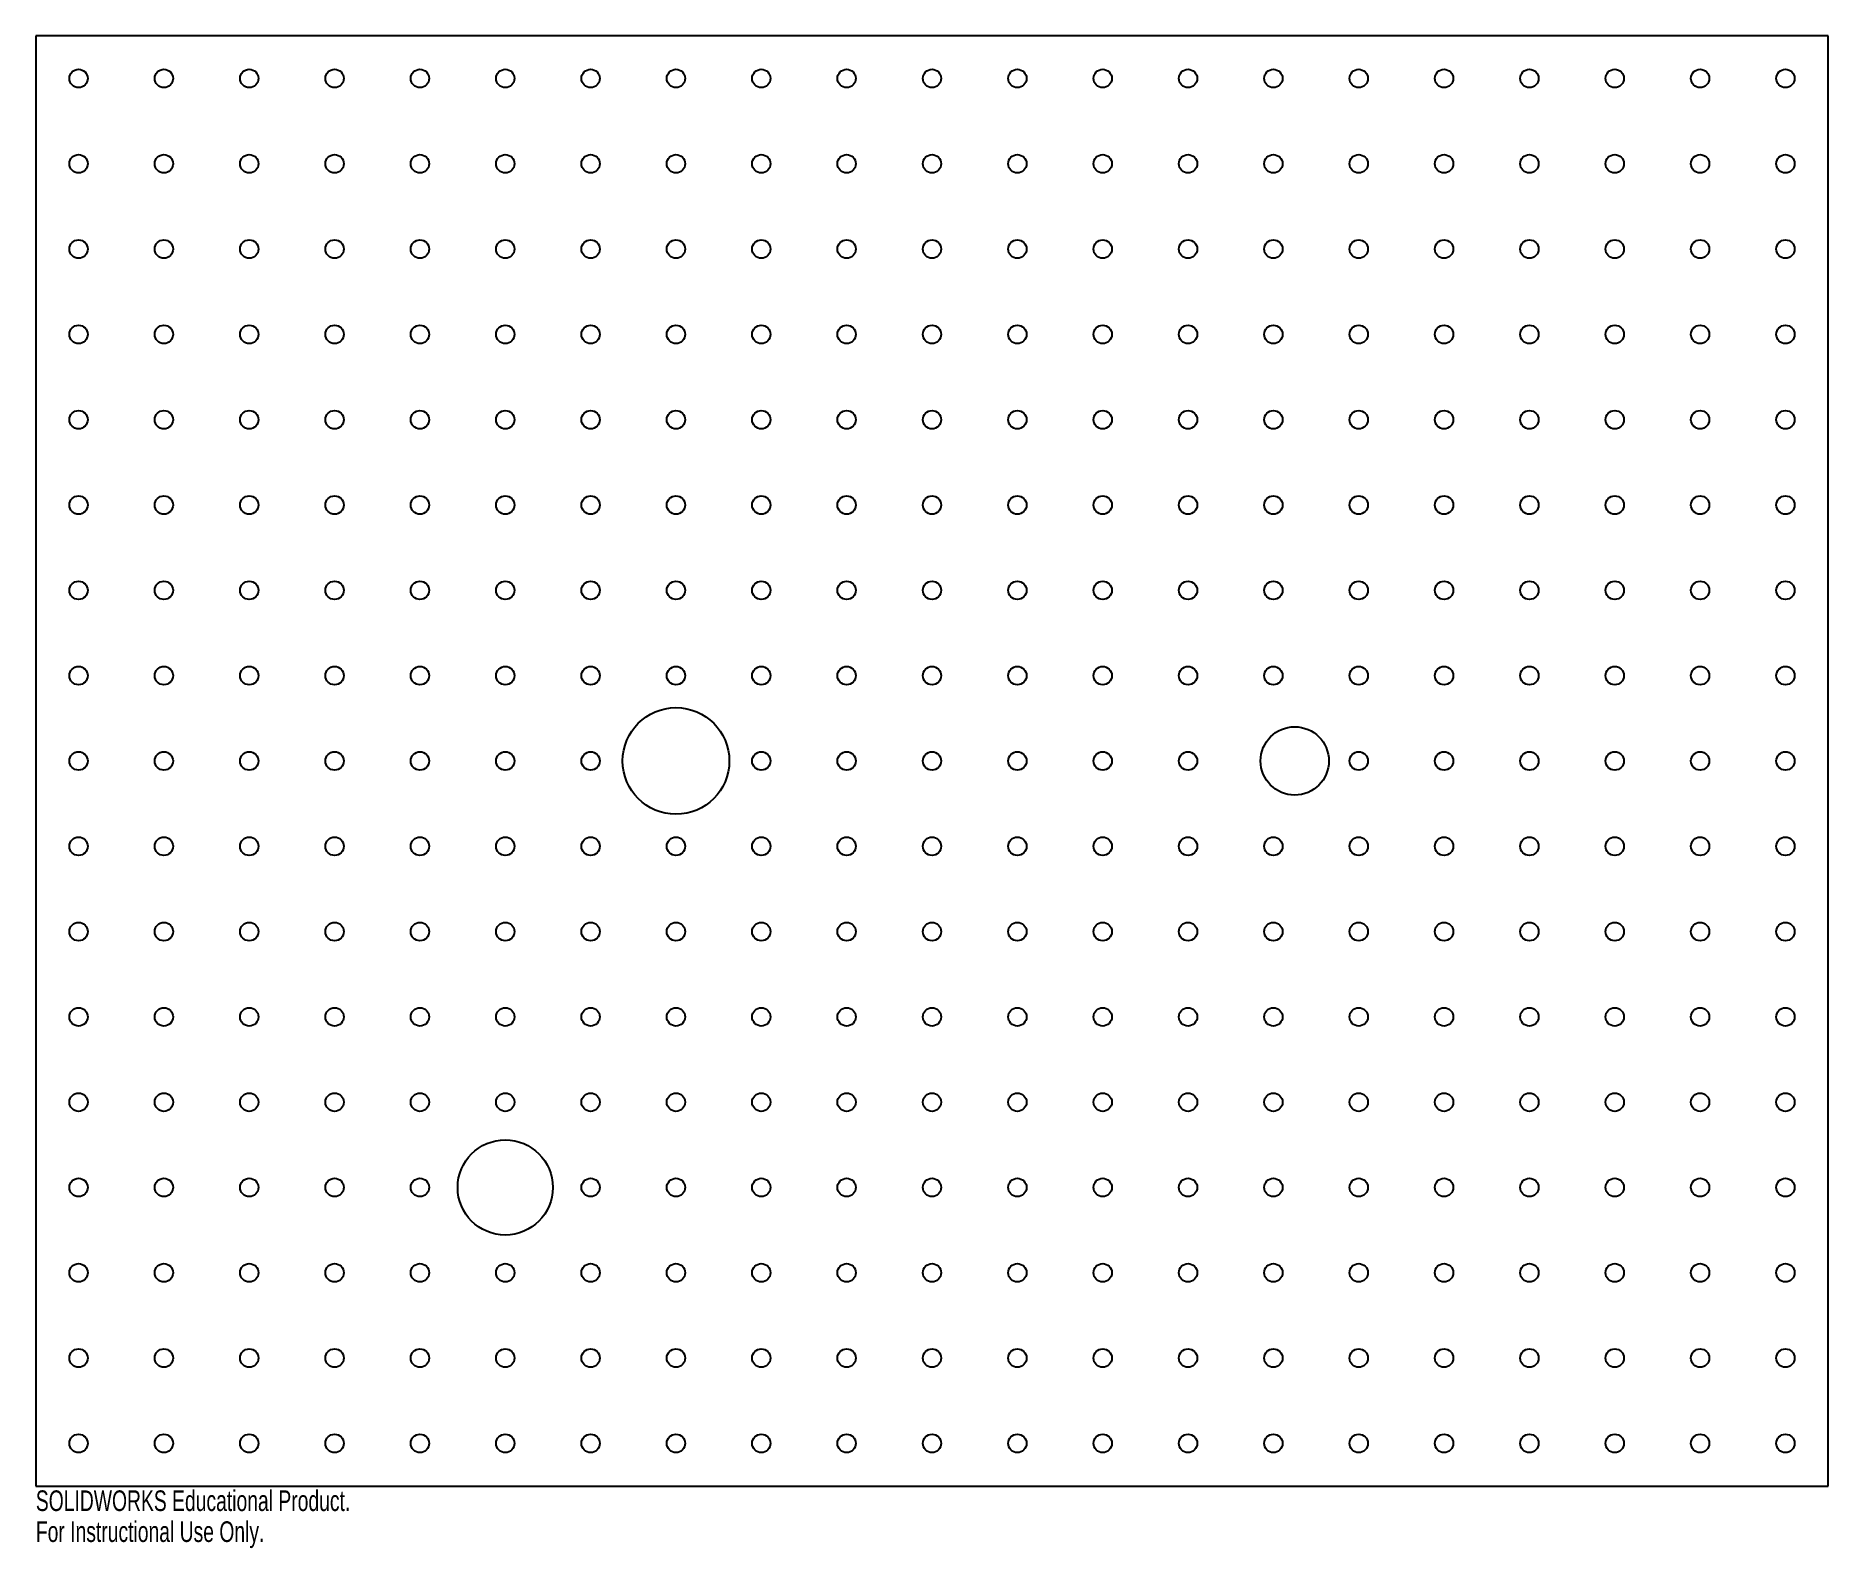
# Model space of a CAD drawing. Header units: millimetres. Extents: x -210 to 210, y -185 to 170.
import ezdxf

# ---------------------------------------------------------------- set-up
doc = ezdxf.new("R2010")
doc.units = ezdxf.units.MM
doc.styles.add('SLDTEXTSTYLE0', font='TXT', dxfattribs={"width": 0.7})

msp = doc.modelspace()

# ---------------------------------------------------------------- linework, layer by layer
at = {"color": 7, "linetype": 'Continuous', "lineweight": 25}
for p, q in [((-210, 170), (-210, -170)), ((210, 170), (-210, 170)), ((210, -170), (210, 170)), ((-210, -170), (210, -170))]:
    msp.add_line(p, q, dxfattribs=at)
for centre, radius in [((-200, 160), 2.15), ((-180, 160), 2.15), ((-160, 160), 2.15), ((-140, 160), 2.15), ((-120, 160), 2.15), ((-100, 160), 2.15), ((-80, 160), 2.15), ((-60, 160), 2.15), ((-40, 160), 2.15), ((-20, 160), 2.15), ((0, 160), 2.15), ((20, 160), 2.15), ((40, 160), 2.15), ((60, 160), 2.15), ((80, 160), 2.15), ((100, 160), 2.15), ((120, 160), 2.15), ((140, 160), 2.15), ((160, 160), 2.15), ((180, 160), 2.15), ((200, 160), 2.15), ((-200, 140), 2.15), ((-180, 140), 2.15), ((-160, 140), 2.15), ((-140, 140), 2.15), ((-120, 140), 2.15), ((-100, 140), 2.15), ((-80, 140), 2.15), ((-60, 140), 2.15), ((-40, 140), 2.15), ((-20, 140), 2.15), ((0, 140), 2.15), ((20, 140), 2.15), ((40, 140), 2.15), ((60, 140), 2.15), ((80, 140), 2.15), ((100, 140), 2.15), ((120, 140), 2.15), ((140, 140), 2.15), ((160, 140), 2.15), ((180, 140), 2.15), ((200, 140), 2.15), ((-200, 120), 2.15), ((-180, 120), 2.15), ((-160, 120), 2.15), ((-140, 120), 2.15), ((-120, 120), 2.15), ((-100, 120), 2.15), ((-80, 120), 2.15), ((-60, 120), 2.15), ((-40, 120), 2.15), ((-20, 120), 2.15), ((0, 120), 2.15), ((20, 120), 2.15), ((40, 120), 2.15), ((60, 120), 2.15), ((80, 120), 2.15), ((100, 120), 2.15), ((120, 120), 2.15), ((140, 120), 2.15), ((160, 120), 2.15), ((180, 120), 2.15), ((200, 120), 2.15), ((-200, 100), 2.15), ((-180, 100), 2.15), ((-160, 100), 2.15), ((-140, 100), 2.15), ((-120, 100), 2.15), ((-100, 100), 2.15), ((-80, 100), 2.15), ((-60, 100), 2.15), ((-40, 100), 2.15), ((-20, 100), 2.15), ((0, 100), 2.15), ((20, 100), 2.15), ((40, 100), 2.15), ((60, 100), 2.15), ((80, 100), 2.15), ((100, 100), 2.15), ((120, 100), 2.15), ((140, 100), 2.15), ((160, 100), 2.15), ((180, 100), 2.15), ((200, 100), 2.15), ((-200, 80), 2.15), ((-180, 80), 2.15), ((-160, 80), 2.15), ((-140, 80), 2.15), ((-120, 80), 2.15), ((-100, 80), 2.15), ((-80, 80), 2.15), ((-60, 80), 2.15), ((-40, 80), 2.15), ((-20, 80), 2.15), ((0, 80), 2.15), ((20, 80), 2.15), ((40, 80), 2.15), ((60, 80), 2.15), ((80, 80), 2.15), ((100, 80), 2.15), ((120, 80), 2.15), ((140, 80), 2.15), ((160, 80), 2.15), ((180, 80), 2.15), ((200, 80), 2.15), ((-200, 60), 2.15), ((-180, 60), 2.15), ((-160, 60), 2.15), ((-140, 60), 2.15), ((-120, 60), 2.15), ((-100, 60), 2.15), ((-80, 60), 2.15), ((-60, 60), 2.15), ((-40, 60), 2.15), ((-20, 60), 2.15), ((0, 60), 2.15), ((20, 60), 2.15), ((40, 60), 2.15), ((60, 60), 2.15), ((80, 60), 2.15), ((100, 60), 2.15), ((120, 60), 2.15), ((140, 60), 2.15), ((160, 60), 2.15), ((180, 60), 2.15), ((200, 60), 2.15), ((-200, 40), 2.15), ((-180, 40), 2.15), ((-160, 40), 2.15), ((-140, 40), 2.15), ((-120, 40), 2.15), ((-100, 40), 2.15), ((-80, 40), 2.15), ((-60, 40), 2.15), ((-40, 40), 2.15), ((-20, 40), 2.15), ((0, 40), 2.15), ((20, 40), 2.15), ((40, 40), 2.15), ((60, 40), 2.15), ((80, 40), 2.15), ((100, 40), 2.15), ((120, 40), 2.15), ((140, 40), 2.15), ((160, 40), 2.15), ((180, 40), 2.15), ((200, 40), 2.15), ((-200, 20), 2.15), ((-180, 20), 2.15), ((-160, 20), 2.15), ((-140, 20), 2.15), ((-120, 20), 2.15), ((-100, 20), 2.15), ((-80, 20), 2.15), ((-60, 20), 2.15), ((-40, 20), 2.15), ((-20, 20), 2.15), ((0, 20), 2.15), ((20, 20), 2.15), ((40, 20), 2.15), ((60, 20), 2.15), ((80, 20), 2.15), ((100, 20), 2.15), ((120, 20), 2.15), ((140, 20), 2.15), ((160, 20), 2.15), ((180, 20), 2.15), ((200, 20), 2.15), ((-60, 0), 12.5), ((85, 0), 8), ((-200, 0), 2.15), ((-180, 0), 2.15), ((-160, 0), 2.15), ((-140, 0), 2.15), ((-120, 0), 2.15), ((-100, 0), 2.15), ((-80, 0), 2.15), ((-40, 0), 2.15), ((-20, 0), 2.15), ((0, 0), 2.15), ((20, 0), 2.15), ((40, 0), 2.15), ((60, 0), 2.15), ((100, 0), 2.15), ((120, 0), 2.15), ((140, 0), 2.15), ((160, 0), 2.15), ((180, 0), 2.15), ((200, 0), 2.15), ((-200, -20), 2.15), ((-180, -20), 2.15), ((-160, -20), 2.15), ((-140, -20), 2.15), ((-120, -20), 2.15), ((-100, -20), 2.15), ((-80, -20), 2.15), ((-60, -20), 2.15), ((-40, -20), 2.15), ((-20, -20), 2.15), ((0, -20), 2.15), ((20, -20), 2.15), ((40, -20), 2.15), ((60, -20), 2.15), ((80, -20), 2.15), ((100, -20), 2.15), ((120, -20), 2.15), ((140, -20), 2.15), ((160, -20), 2.15), ((180, -20), 2.15), ((200, -20), 2.15), ((-200, -40), 2.15), ((-180, -40), 2.15), ((-160, -40), 2.15), ((-140, -40), 2.15), ((-120, -40), 2.15), ((-100, -40), 2.15), ((-80, -40), 2.15), ((-60, -40), 2.15), ((-40, -40), 2.15), ((-20, -40), 2.15), ((0, -40), 2.15), ((20, -40), 2.15), ((40, -40), 2.15), ((60, -40), 2.15), ((80, -40), 2.15), ((100, -40), 2.15), ((120, -40), 2.15), ((140, -40), 2.15), ((160, -40), 2.15), ((180, -40), 2.15), ((200, -40), 2.15), ((-200, -60), 2.15), ((-180, -60), 2.15), ((-160, -60), 2.15), ((-140, -60), 2.15), ((-120, -60), 2.15), ((-100, -60), 2.15), ((-80, -60), 2.15), ((-60, -60), 2.15), ((-40, -60), 2.15), ((-20, -60), 2.15), ((0, -60), 2.15), ((20, -60), 2.15), ((40, -60), 2.15), ((60, -60), 2.15), ((80, -60), 2.15), ((100, -60), 2.15), ((120, -60), 2.15), ((140, -60), 2.15), ((160, -60), 2.15), ((180, -60), 2.15), ((200, -60), 2.15), ((-200, -80), 2.15), ((-180, -80), 2.15), ((-160, -80), 2.15), ((-140, -80), 2.15), ((-120, -80), 2.15), ((-100, -80), 2.15), ((-80, -80), 2.15), ((-60, -80), 2.15), ((-40, -80), 2.15), ((-20, -80), 2.15), ((0, -80), 2.15), ((20, -80), 2.15), ((40, -80), 2.15), ((60, -80), 2.15), ((80, -80), 2.15), ((100, -80), 2.15), ((120, -80), 2.15), ((140, -80), 2.15), ((160, -80), 2.15), ((180, -80), 2.15), ((200, -80), 2.15), ((-100, -100), 11.15), ((-200, -100), 2.15), ((-180, -100), 2.15), ((-160, -100), 2.15), ((-140, -100), 2.15), ((-120, -100), 2.15), ((-80, -100), 2.15), ((-60, -100), 2.15), ((-40, -100), 2.15), ((-20, -100), 2.15), ((0, -100), 2.15), ((20, -100), 2.15), ((40, -100), 2.15), ((60, -100), 2.15), ((80, -100), 2.15), ((100, -100), 2.15), ((120, -100), 2.15), ((140, -100), 2.15), ((160, -100), 2.15), ((180, -100), 2.15), ((200, -100), 2.15), ((-200, -120), 2.15), ((-180, -120), 2.15), ((-160, -120), 2.15), ((-140, -120), 2.15), ((-120, -120), 2.15), ((-100, -120), 2.15), ((-80, -120), 2.15), ((-60, -120), 2.15), ((-40, -120), 2.15), ((-20, -120), 2.15), ((0, -120), 2.15), ((20, -120), 2.15), ((40, -120), 2.15), ((60, -120), 2.15), ((80, -120), 2.15), ((100, -120), 2.15), ((120, -120), 2.15), ((140, -120), 2.15), ((160, -120), 2.15), ((180, -120), 2.15), ((200, -120), 2.15), ((-200, -140), 2.15), ((-180, -140), 2.15), ((-160, -140), 2.15), ((-140, -140), 2.15), ((-120, -140), 2.15), ((-100, -140), 2.15), ((-80, -140), 2.15), ((-60, -140), 2.15), ((-40, -140), 2.15), ((-20, -140), 2.15), ((0, -140), 2.15), ((20, -140), 2.15), ((40, -140), 2.15), ((60, -140), 2.15), ((80, -140), 2.15), ((100, -140), 2.15), ((120, -140), 2.15), ((140, -140), 2.15), ((160, -140), 2.15), ((180, -140), 2.15), ((200, -140), 2.15), ((-200, -160), 2.15), ((-180, -160), 2.15), ((-160, -160), 2.15), ((-140, -160), 2.15), ((-120, -160), 2.15), ((-100, -160), 2.15), ((-80, -160), 2.15), ((-60, -160), 2.15), ((-40, -160), 2.15), ((-20, -160), 2.15), ((0, -160), 2.15), ((20, -160), 2.15), ((40, -160), 2.15), ((60, -160), 2.15), ((80, -160), 2.15), ((100, -160), 2.15), ((120, -160), 2.15), ((140, -160), 2.15), ((160, -160), 2.15), ((180, -160), 2.15), ((200, -160), 2.15)]:
    msp.add_circle(centre, radius, dxfattribs=at)

# ---------------------------------------------------------------- texts
at = {"color": 7, "linetype": 'Continuous', "char_height": 4.8336, "attachment_point": 1, "style": 'SLDTEXTSTYLE0'}
for s, insert in [('SOLIDWORKS Educational Product.', (-210, -171.02)), ('For Instructional Use Only.', (-210, -178.27))]:
    msp.add_mtext(s, dxfattribs=dict(at, insert=insert))

doc.saveas('drawing.dxf')
